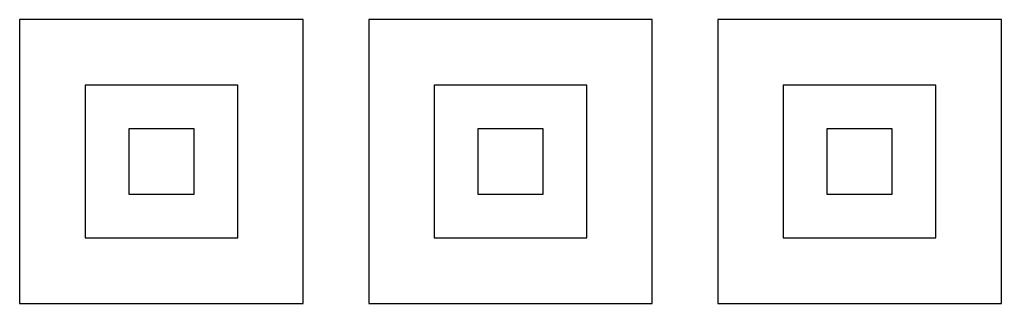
# Model space of a CAD drawing. Header units: millimetres. Extents: x 0 to 22500, y 0 to 6500.
import ezdxf

# ---------------------------------------------------------------- set-up
doc = ezdxf.new("R2010")
doc.units = ezdxf.units.MM
doc.layers.add('Boundary', color=7, linetype='Continuous', lineweight=30)

msp = doc.modelspace()

# ---------------------------------------------------------------- linework, layer by layer
at = {"layer": 'Boundary'}
for points in [[(0, 0), (6500, 0), (6500, 6500), (0, 6500)], [(8000, 0), (14500, 0), (14500, 6500), (8000, 6500)], [(16000, 0), (22500, 0), (22500, 6500), (16000, 6500)], [(1500, 1500), (5000, 1500), (5000, 5000), (1500, 5000)], [(9500, 1500), (13000, 1500), (13000, 5000), (9500, 5000)], [(17500, 1500), (21000, 1500), (21000, 5000), (17500, 5000)], [(2500, 2500), (4000, 2500), (4000, 4000), (2500, 4000)], [(10500, 2500), (12000, 2500), (12000, 4000), (10500, 4000)], [(18500, 2500), (20000, 2500), (20000, 4000), (18500, 4000)]]:
    msp.add_lwpolyline(points, close=True, dxfattribs=at)

doc.saveas('drawing.dxf')
